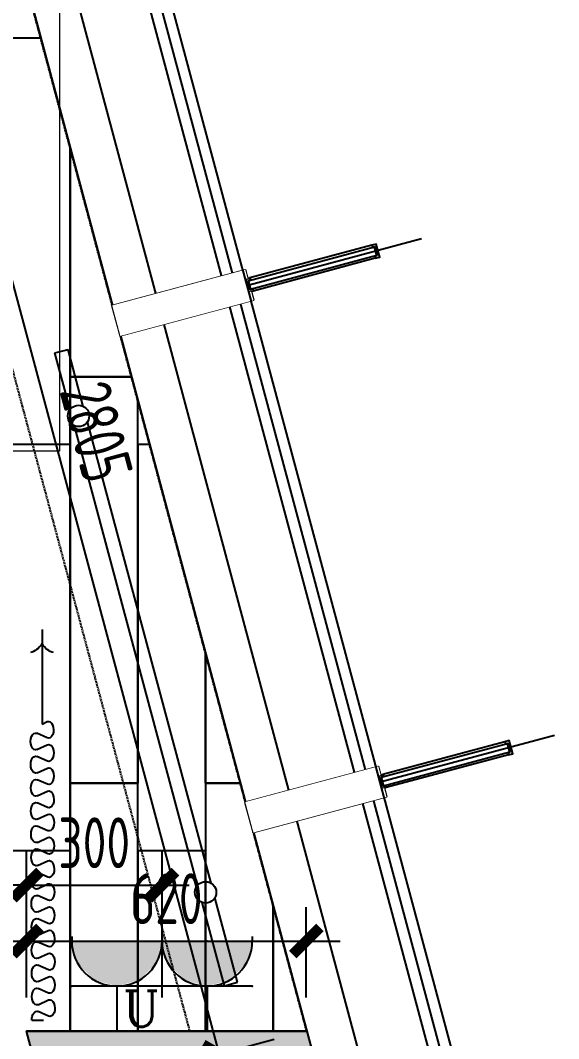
# Model space of a CAD drawing. Header units: millimetres. Extents: x 101598 to 258742, y -131098 to 15111.
# Drawn here: x 251279 to 252472, y -94146 to -91891 of the extents above; entities that cross this region are included whole.
import ezdxf
from ezdxf.enums import TextEntityAlignment as Align
from ezdxf.xclip import XClip

# ---------------------------------------------------------------- set-up
doc = ezdxf.new("R2010")
doc.units = ezdxf.units.MM
doc.header["$LTSCALE"] = 10
doc.header["$XCLIPFRAME"] = 2
doc.set_wipeout_variables(frame=1)
doc.linetypes.add('DASH', pattern=[0.35, 0.25, -0.1])
doc.linetypes.add('HIDDEN2', pattern=[0.1875, 0.125, -0.0625])
doc.layers.get('DEFPOINTS').update_dxf_attribs({"color": 251})
doc.layers.add('DIM_MODI', color=6, linetype='Continuous', plot=False)
doc.layers.add('P平-FURN1', color=3, linetype='HIDDEN2', lineweight=0)
doc.layers.add('Z-P平-FURN1', color=3, linetype='HIDDEN2', lineweight=0)
for name, color, linetype in [('Z-C天-CEIL', 1, 'Continuous'), ('Z-E平-EQUIP-动力', 3, 'Continuous'), ('Z-E平-EQUIP-动力DIM', 1, 'Continuous'), ('Z-E平-EQUIP-照明', 3, 'Continuous'), ('Z-F平-FLOOR2-HATCH', 8, 'Continuous'), ('Z-P平-CURT', 1, 'Continuous'), ('Z-P平-WALL1', 5, 'Continuous'), ('Z-P平-WALLDIM', 1, 'Continuous'), ('Z-建筑-门窗', 1, 'Continuous'), ('Z-梁图', 2, 'Continuous'), ('玻璃', 30, 'Continuous'), ('立剖面看线', 123, 'Continuous')]:
    doc.layers.add(name, color=color, linetype=linetype)
doc.styles.add('_TCH_LABEL', font='COMPLEX', dxfattribs={"bigfont": 'GBCBIG'})
doc.styles.add('MD(DimT)', font='ARCHS.SHX', dxfattribs={"width": 0.8, "bigfont": 'hza.shx'})
doc.dimstyles.new('MD-DIM_75', dxfattribs={"dimscale": 75, "dimtxt": 1.5, "dimasz": 0.8, "dimexe": 1, "dimexo": 1, "dimgap": 0.5, "dimtad": 1, "dimdec": 0, "dimzin": 0, "dimdsep": 46, "dimtxsty": 'MD(DimT)', "dimblk": 'ARCHTICK', "dimcen": 0.09, "dimdle": 1, "dimclrd": 1, "dimclre": 1, "dimclrt": 2, "dimadec": 0, "dimazin": 0, "dimtfac": 1, "dimtdec": 0, "dimtix": 1, "dimtmove": 2, "dimatfit": 3, "dimldrblk": 'ARCHTICK', "dimfxl": 8, "dimfxlon": 1, "dimtolj": 1, "dimtzin": 0, "dimarcsym": 0})

# ---------------------------------------------------------------- blocks, each defined once
blk = doc.blocks.new('TYRTYRE')
at = {"layer": 'Z-梁图', "linetype": 'DASH'}
for p, q in [((268128.1521867647, -94488.88738369217), (266547.2665269137, -88588.88088992499)), ((268386.9712318664, -94488.88805146964), (266806.0855720154, -88588.88155770245))]:
    blk.add_line(p, q, dxfattribs=at)
blk = doc.blocks.new('_ArchTick')
at = {"color": 0, "linetype": 'ByBlock', "const_width": 0.4}
blk.add_lwpolyline([(-0.5, -0.5), (0.5, 0.5)], dxfattribs=at)
blk = doc.blocks.new('*D230')
at = {"layer": 'DEFPOINTS', "color": 0, "transparency": 16777216}
for p in [(251912.8673204798, -93930.05352785796), (251292.7016343683, -94130.05350573637), (251912.8673204798, -94130.05352785796)]:
    blk.add_point(p, dxfattribs=at)
at = {"layer": 'Z-P平-WALLDIM', "color": 1, "lineweight": -2, "transparency": 16777216}
for p, q in [((251292.7016343683, -94055.05350573637), (251292.7016343683, -93855.05352785796)), ((251912.8673204798, -94055.05352785796), (251912.8673204798, -93855.05352785796)), ((251217.7016343683, -93930.05352785796), (251987.8673204798, -93930.05352785796))]:
    blk.add_line(p, q, dxfattribs=at)
at = {"layer": 'Z-P平-WALLDIM', "color": 1, "lineweight": -2, "transparency": 16777216, "xscale": 60, "yscale": 60, "zscale": 60, "rotation": 180}
blk.add_blockref('_ArchTick', (251292.7016343683, -93930.05352785796), dxfattribs=at)
at = {"layer": 'Z-P平-WALLDIM', "color": 1, "lineweight": -2, "transparency": 16777216, "xscale": 60, "yscale": 60, "zscale": 60}
blk.add_blockref('_ArchTick', (251912.8673204798, -93930.05352785796), dxfattribs=at)
at = {"layer": 'Z-P平-WALLDIM', "color": 2, "transparency": 16777216, "insert": (251602.784477424, -93836.30352785796), "char_height": 112.5, "attachment_point": 5, "style": 'MD(DimT)'}
blk.add_mtext('\\A1;620', dxfattribs=at)
blk = doc.blocks.new('*D231')
at = {"layer": 'DEFPOINTS', "color": 0, "transparency": 16777216}
for p in [(251292.7016343683, -94129.05350573637), (251099.2664605434, -94180.88426939132), (251399.884067981, -94530.06406342587)]:
    blk.add_point(p, dxfattribs=at)
at = {"layer": 'Z-P平-WALLDIM', "color": 1, "lineweight": -2, "transparency": 16777216}
for p, q in [((251226.1103101686, -94654.27228011414), (251079.8550443764, -94108.43982914645)), ((251220.2571941234, -94148.46492190336), (251026.8220202985, -94200.29568555829)), ((251327.4396277361, -94549.47547959286), (251134.2544537567, -94601.23925603626))]:
    blk.add_line(p, q, dxfattribs=at)
at = {"layer": 'Z-P平-WALLDIM', "color": 1, "lineweight": -2, "transparency": 16777216, "xscale": 60, "yscale": 60, "zscale": 60}
for p, rotation in [((251099.2664605434, -94180.88426939132), 104.999990338686), ((251206.6988940016, -94581.8278398693), 284.999990338686)]:
    blk.add_blockref('_ArchTick', p, dxfattribs=dict(at, rotation=rotation))
at = {"layer": 'Z-P平-WALLDIM', "color": 2, "transparency": 16777216, "insert": (251243.5382275786, -94357.09178442156), "char_height": 112.5, "attachment_point": 5, "rotation": 284.999990338686, "style": 'MD(DimT)'}
blk.add_mtext('\\A1;415', dxfattribs=at)
blk = doc.blocks.new('*D232')
at = {"layer": 'DEFPOINTS', "color": 0, "transparency": 16777216}
for p in [(251150.1024973491, -91429.81707579411), (250994.4609502879, -91471.52107450907), (251913.8673426156, -94129.05361046574)]:
    blk.add_point(p, dxfattribs=at)
at = {"layer": 'Z-P平-WALLDIM', "color": 1, "lineweight": -2, "transparency": 16777216}
for p, q in [((251739.8435849318, -94253.32881437251), (250975.0495341209, -91399.0766342642)), ((251077.6580571043, -91449.22849196108), (250922.0165100431, -91490.93249067606)), ((251841.4229023707, -94148.46502663272), (251647.9877285199, -94200.29579029462))]:
    blk.add_line(p, q, dxfattribs=at)
at = {"layer": 'Z-P平-WALLDIM', "color": 1, "lineweight": -2, "transparency": 16777216, "xscale": 60, "yscale": 60, "zscale": 60}
for p, rotation in [((250994.4609502879, -91471.52107450907), 104.999990338686), ((251720.4321687648, -94180.88437412764), 284.999990338686)]:
    blk.add_blockref('_ArchTick', p, dxfattribs=dict(at, rotation=rotation))
at = {"layer": 'Z-P平-WALLDIM', "color": 2, "transparency": 16777216, "insert": (251448.0021098325, -92801.93845410962), "char_height": 112.5, "attachment_point": 5, "rotation": 284.999990338686, "style": 'MD(DimT)'}
blk.add_mtext('\\A1;2805', dxfattribs=at)
blk = doc.blocks.new('插座墙身')
for p, q in [((-1.333300010660878, 2.799930022385865), (-1.333300010660878, 2.666600021321699)), ((1.333300010660878, 2.799930022385865), (1.333300010660878, 2.666600021321699)), ((-1.333300010660878, 2.666600021321699), (1.333300010660878, 2.666600021321699)), ((1.333300010660878, 1.333300010660821), (-1.333300010660878, 1.333300010660821)), ((0, 1.333300010660821), (0, 0))]:
    blk.add_line(p, q)
blk.add_arc((0, 2.666600021321699), 1.333300010660893, 180, 0)
for points in [[(1.154671680095362, 1.99995001599126), (-1.154671680095362, 1.99995001599126), (1.333300010660878, 2.666600021321699), (-1.333300010660878, 2.666600021321699)], [(0.6666500053304389, 1.51192834121656), (-0.6666500053304389, 1.51192834121656), (1.154671680095362, 1.99995001599126), (-1.154671680095362, 1.99995001599126)], [(0, 1.333300010660821), (0, 1.333300010660821), (0.6666500053304389, 1.51192834121656), (-0.6666500053304389, 1.51192834121656)]]:
    blk.add_solid(points)
at = {"layer": 'Z-E平-EQUIP-照明'}
for p in [(-1.333300010660878, 1.333300010660821), (1.333300010660878, 1.333300010660821), (0, 0)]:
    blk.add_point(p, dxfattribs=at)
at = {"layer": 'Z-E平-EQUIP-照明', "style": '_TCH_LABEL', "flags": 8}
blk.add_attdef('$TEXT$', text='', height=1.066640008528662, dxfattribs=at).set_placement((0.7260602874889628, 0.6666500053304389), align=Align.MIDDLE_CENTER)
at = {"layer": 'Z-E平-EQUIP-照明', "style": '_TCH_LABEL', "flags": 9}
blk.add_attdef('A', (0, 0), '', height=5.333200042643308e-05, dxfattribs=at)
blk = doc.blocks.new('*U134')
at = {"layer": 'Z-E平-EQUIP-动力'}
ref = blk.add_blockref('插座墙身', (3837.456876518214, 800.6465733393118), dxfattribs=dict(at, xscale=1.000025000625016, yscale=1.000025000625016, zscale=1.000025000625016))
ref.add_attrib('$TEXT$', 'U', dxfattribs={"layer": '0', "color": 2, "height": 1.066666675195541, "style": '_TCH_LABEL'}).set_placement((3838.182954957664, 801.3132400113091), align=Align.MIDDLE_CENTER)
blk = doc.blocks.new('putongersancha')
for p, q in [((-1.333300010660821, 0.1333300010738299), (-1.333300010660821, 0)), ((-1.333300010660821, 0), (1.333300010660821, 0)), ((1.333300010660821, 0.1333300010738299), (1.333300010660821, 0)), ((1.333300010660821, -1.333300010660821), (-1.333300010660821, -1.333300010660821)), ((0, -1.333300010660821), (0, -2.666600021321642))]:
    blk.add_line(p, q)
blk.add_arc((0, 0), 1.33330001066089, 180, 0)
for p in [(0, 0), (-1.333300010660821, -1.333300010660821), (1.333300010660821, -1.333300010660821)]:
    blk.add_point(p)
for points in [[(1.154671680095419, -0.6666500053304105), (-1.154671680095475, -0.6666500053304105), (1.333300010660821, 0), (-1.333300010660821, 0)], [(0.6666500053304389, -1.154671680095419), (-0.6666500053304389, -1.154671680095419), (1.154671680095419, -0.6666500053304105), (-1.154671680095475, -0.6666500053304105)], [(0, -1.333300010660821), (0, -1.333300010660821), (0.6666500053304389, -1.154671680095419), (-0.6666500053304389, -1.154671680095419)]]:
    blk.add_solid(points)
blk = doc.blocks.new('*U136')
at = {"layer": 'Z-E平-EQUIP-动力', "xscale": 1.000025000625016, "yscale": 1.000025000625016, "zscale": 1.000025000625016}
blk.add_blockref('putongersancha', (3837.456876518214, 803.3132400273007), dxfattribs=at)
blk = doc.blocks.new('*D262')
at = {"layer": 'DEFPOINTS', "color": 0, "transparency": 16777216}
for p in [(251593.1498553429, -93806.16607304093), (251292.7016343685, -94130.05350573629), (251593.1498553429, -94130.05361046563)]:
    blk.add_point(p, dxfattribs=at)
at = {"layer": 'Z-E平-EQUIP-动力DIM', "color": 1, "lineweight": -2, "transparency": 16777216}
for p, q in [((251292.7016343685, -94055.05350573629), (251292.7016343685, -93731.16607304093)), ((251593.1498553429, -94055.05361046563), (251593.1498553429, -93731.16607304093)), ((251292.7016343685, -93806.16607304093), (251232.7016343685, -93806.16607304093)), ((251292.7016343685, -93806.16607304093), (251593.1498553429, -93806.16607304093)), ((251593.1498553429, -93806.16607304093), (251653.1498553429, -93806.16607304093))]:
    blk.add_line(p, q, dxfattribs=at)
at = {"layer": 'Z-E平-EQUIP-动力DIM', "color": 1, "lineweight": -2, "transparency": 16777216, "xscale": 60, "yscale": 60, "zscale": 60}
blk.add_blockref('_ArchTick', (251292.7016343685, -93806.16607304093), dxfattribs=at)
at = {"layer": 'Z-E平-EQUIP-动力DIM', "color": 1, "lineweight": -2, "transparency": 16777216, "xscale": 60, "yscale": 60, "zscale": 60, "rotation": 180}
blk.add_blockref('_ArchTick', (251593.1498553429, -93806.16607304093), dxfattribs=at)
at = {"layer": 'Z-E平-EQUIP-动力DIM', "color": 2, "transparency": 16777216, "insert": (251442.9257448557, -93712.41607304093), "char_height": 112.5, "attachment_point": 5, "style": 'MD(DimT)'}
blk.add_mtext('\\A1;300', dxfattribs=at)
blk = doc.blocks.new('ef')
at = {"layer": 'DIM_MODI', "color": 1}
blk.add_line((14.99999923631549, -399.9999999998836), (14.9999982775189, 299.9998972488102), dxfattribs=at)
at = {"layer": '玻璃'}
blk.add_lwpolyline([(4.999999998137355, -4.999999999883585), (24.99999999348074, -4.999999999650754), (24.99999999441206, -295), (4.999999995809048, -295)], close=True, dxfattribs=at)
at = {"layer": '立剖面看线'}
for p, q in [((-1.249834895133972e-06, -289.9999999996508), (-1.245178282260895e-06, -9.999999999883585)), ((29.99999999906868, -289.9999999997672), (29.99999950034544, -9.999999999650754))]:
    blk.add_line(p, q, dxfattribs=at)
for points in [[(-1.862645149230957e-09, -4.999999999708962), (-20.00051043112762, -4.999999999708962), (-20.00099596485961, 299.9984465189627), (50.00002488901373, 299.9984465189627), (50.00051042274572, -4.999999999708962), (29.99999999348074, -4.999999999708962), (29.99999927415047, 2.91038304567337e-10), (7.174676284193993e-07, 2.91038304567337e-10), (-1.862645149230957e-09, -4.999999999708962), (1.436797901988029e-06, -4.999999999708962)], [(-1.862645149230957e-09, 2.328306436538696e-10), (29.99999999348074, 3.492459654808044e-10), (29.99999999348074, -9.99999999976717)], [(-1.862645149230957e-09, -9.999999999883585), (-1.862645149230957e-09, 1.164153218269348e-10)], [(29.99999949941412, -9.99999999976717), (24.99999875202775, -9.999999999650754), (24.99999875435606, -4.999999999650754), (4.999998753424734, -4.999999999767169), (4.99999875575304, -9.999999999883585), (-5.015172064304352e-07, -9.999999999883585)], [(4.999997751321644, -289.9999999995343), (4.999998251441866, -294.9999999998836), (24.99999825004488, -294.9999999998836), (24.99999825004488, -289.9999999998836)]]:
    blk.add_lwpolyline(points, dxfattribs=at)
blk.add_polyline3d([(4.99999949708581, -289.9999999996508, 0), (-1.250766217708588e-06, -289.9999999996508, 0), (-1.249369233846664e-06, -300.000000940985, 0), (29.99999875109643, -300.0000009407522, 0), (29.99999999813735, -289.9999999997672, 0), (24.99999999674037, -289.9999999998836, 0)], dxfattribs=at)
blk.add_wipeout([(50.00051042275267, -4.99999999969441), (29.99999999347314, -5.000538415493793), (29.99999999347313, 2.6775524020195007e-09), (7.175327761610057e-07, 2.3283064365386963e-10), (-1.841145880376642e-09, -4.999499185054447), (-20.000510430975154, -5.000047370456741), (-20.00099596859295, 300.0000000002474), (50.0000248850039, 300.0001657959074)]).dxf.layer = '立剖面看线'
blk = doc.blocks.new('床1500')
at = {"layer": 'P平-FURN1', "color": 8, "linetype": 'HIDDEN2'}
blk.add_lwpolyline([(-749.9997072908882, -1465.240248928195), (-1012.995700727435, -1465.240301466546), (-1012.995500070087, -2469.688733413524), (1012.996486812248, -2469.688328683784), (1012.996286154899, -1465.239896736748), (750.0002927090827, -1465.239949275157)], dxfattribs=at)
blk = doc.blocks.new('A$C076F60D2')
at = {"color": 8}
blk.add_line((600, -150), (599.9999999999418, 1.455191522836685e-11), dxfattribs=at)
for points in [[(0, -900), (150, -900), (150, 0), (0, 0)], [(300, -900), (450, -900), (450, 0), (300, 0)]]:
    blk.add_lwpolyline(points, close=True, dxfattribs=at)
for points in [[(300, -900), (300, -150), (150, -150), (150, -900)], [(600, -900), (600, -150), (450, -150), (450, -900)]]:
    blk.add_lwpolyline(points, dxfattribs=at)
blk = doc.blocks.new('A$C57FE0F12')
at = {"color": 8}
for p, q in [((7330.4142754965, 3500.001734639882), (7180.414275496485, 3500.001734639824)), ((8230.4142754965, 3500.00173463994), (8080.414275496485, 3500.001734639882))]:
    blk.add_line(p, q, dxfattribs=at)
for points in [[(8980.4142754965, 4100.001734639882), (8230.4142754965, 4100.001734639882), (8230.4142754965, 3950.001734639882), (8980.4142754965, 3950.001734639882)], [(8080.4142754965, 3800.001734639824), (7330.4142754965, 3800.001734639824), (7330.4142754965, 3650.001734639824), (8080.4142754965, 3650.001734639824)], [(8980.4142754965, 3800.001734639882), (8230.4142754965, 3800.001734639882), (8230.4142754965, 3650.001734639882), (8980.4142754965, 3650.001734639882)], [(7180.4142754965, 3500.001734640071), (6430.4142754965, 3500.001734640071), (6430.4142754965, 3350.001734640071), (7180.4142754965, 3350.001734640071)], [(8080.4142754965, 3500.001734639882), (7330.4142754965, 3500.001734639882), (7330.4142754965, 3350.001734639882), (8080.4142754965, 3350.001734639882)], [(8980.4142754965, 3500.00173463994), (8230.4142754965, 3500.00173463994), (8230.4142754965, 3350.00173463994), (8980.4142754965, 3350.00173463994)]]:
    blk.add_lwpolyline(points, dxfattribs=at)
for points in [[(8080.4142754965, 3800.001734639824), (8080.4142754965, 3950.001734639824), (7180.4142754965, 3950.001734639824), (7180.4142754965, 3800.001734639824)], [(8980.4142754965, 3800.001734639882), (8980.4142754965, 3950.001734639882), (8080.4142754965, 3950.001734639882), (8080.4142754965, 3800.001734639882)], [(7180.4142754965, 3500.001734640071), (7180.4142754965, 3650.001734640071), (6280.4142754965, 3650.001734640071), (6280.4142754965, 3500.001734640071)], [(8080.4142754965, 3500.001734639824), (8080.4142754965, 3650.001734639824), (7180.4142754965, 3650.001734639824), (7180.4142754965, 3500.001734639824)], [(8980.4142754965, 3500.001734639882), (8980.4142754965, 3650.001734639882), (8080.4142754965, 3650.001734639882), (8080.4142754965, 3500.001734639882)]]:
    blk.add_lwpolyline(points, close=True, dxfattribs=at)
at = {"rotation": 90}
for p in [(6280.4142754965, 3500.001734640071), (7180.4142754965, 3500.001734639824), (8080.4142754965, 3500.001734639882), (6280.4142754965, 2900.001734640071), (7180.4142754965, 2900.001734639882), (8080.4142754965, 2900.00173463994)]:
    blk.add_blockref('A$C076F60D2', p, dxfattribs=at)
blk = doc.blocks.new('dsgfes')
at = {"layer": 'Z-P平-CURT'}
for p, q in [((282911.9709369874, -114466.0719761399, -5.445335266762619e-09), (282911.9709369867, -114675.0793572822, -5.445335266763166e-09)), ((282911.9709369867, -114675.0793572822, -5.445335266763166e-09), (282923.4656790538, -114669.8466676367, -5.4453352577223e-09)), ((282923.6366543061, -114705.8889651039, -5.445335257587919e-09), (282900.5489169956, -114695.6421641246, -5.445335275746874e-09)), ((282900.7198922478, -114731.6844615915, -5.445335275612493e-09), (282923.7093763815, -114721.2190823004, -5.445335257530762e-09)), ((282923.8803516335, -114757.261379767, -5.44533525739638e-09), (282900.7926143231, -114747.0145787885, -5.445335275555336e-09)), ((282900.9635895748, -114783.056876255, -5.445335275420955e-09), (282923.9530737086, -114772.5914969637, -5.445335257339223e-09)), ((282924.1240489606, -114808.6337944307, -5.445335257204842e-09), (282901.03631165, -114798.3869934519, -5.445335275363797e-09)), ((282901.2072869025, -114834.4292909187, -5.445335275229416e-09), (282924.1967710356, -114823.9639116272, -5.445335257147684e-09)), ((282924.3677462877, -114860.0062090941, -5.445335257013302e-09), (282901.2800089768, -114849.7594081152, -5.445335275172259e-09)), ((282901.4509842292, -114885.801705582, -5.445335275037877e-09), (282924.4404683624, -114875.3363262909, -5.445335256956145e-09)), ((282924.6114436155, -114911.3786237576, -5.445335256821764e-09), (282901.5237063038, -114901.1318227787, -5.44533527498072e-09)), ((282901.6946815569, -114937.1741202457, -5.445335274846339e-09), (282924.6841656901, -114926.7087409547, -5.445335256764606e-09)), ((282924.855140942, -114962.7510384211, -5.445335256630225e-09), (282901.7674036314, -114952.5042374422, -5.445335274789181e-09)), ((282901.9383788832, -114988.5465349092, -5.4453352746548e-09), (282924.927863017, -114978.0811556178, -5.445335256573068e-09)), ((282925.0988382695, -115014.1234530849, -5.445335256438686e-09), (282902.0111009585, -115003.876652106, -5.445335274597643e-09)), ((282902.1820762109, -115039.9189495724, -5.445335274463261e-09), (282925.1715603439, -115029.4535702814, -5.445335256381529e-09)), ((282925.3425355961, -115065.4958677483, -5.445335256247148e-09), (282902.2547982859, -115055.2490667696, -5.445335274406103e-09)), ((282902.4257735377, -115091.2913642363, -5.445335274271722e-09), (282925.4152576713, -115080.8259849448, -5.445335256189991e-09)), ((282925.5862329233, -115116.8682824119, -5.445335256055609e-09), (282902.4984956129, -115106.6214814331, -5.445335274214565e-09)), ((282902.669470865, -115142.6637788998, -5.445335274080183e-09), (282925.6589549982, -115132.1983996085, -5.445335255998452e-09)), ((282925.8299302505, -115168.2406970751, -5.445335255864071e-09), (282902.7421929396, -115157.9938960963, -5.445335274023026e-09)), ((282902.9131681921, -115194.0361935633, -5.445335273888645e-09), (282925.9026523252, -115183.570814272, -5.445335255806913e-09)), ((282926.0736275779, -115219.613111739, -5.445335255672532e-09), (282902.9858902666, -115209.3663107601, -5.445335273831487e-09)), ((282903.156865519, -115245.4086082269, -5.445335273697106e-09), (282926.1463496529, -115234.9432289358, -5.445335255615375e-09)), ((282926.3173249048, -115270.9855264023, -5.445335255480993e-09), (282903.229587594, -115260.7387254235, -5.445335273639949e-09)), ((282903.4005628467, -115296.7810228905, -5.445335273505567e-09), (282926.3900469793, -115286.3156435992, -5.445335255423836e-09)), ((282926.5610222317, -115322.3579410663, -5.445335255289455e-09), (282903.473284921, -115312.1111400871, -5.44533527344841e-09)), ((282889.5825863632, -115331.268870923, -5.445335284373782e-09), (282915.0831549362, -115331.1479028813, -5.445335264317057e-09))]:
    blk.add_line(p, q, dxfattribs=at)
at = {"layer": 'Z-P平-CURT', "extrusion": (7.865206607334106e-19, 2.61427205114877e-24, -0.9999999999999998)}
blk.add_ellipse((282881.9554109958, -114443.1493740427, -5.445335290370391e-09), major_axis=(-0.1790138676873191, -73.65948666054246), ratio=0.5960914840669986, start_param=-0.7544229919566754, end_param=-0.1042769315381442, dxfattribs=at)
at = {"layer": 'Z-P平-CURT', "extrusion": (7.86520660733398e-19, 2.614272051202936e-24, -0.9999999999999998)}
blk.add_ellipse((282942.0975248748, -114443.295536783, -5.445335243067376e-09), major_axis=(-0.1790138676108669, -73.6594866605135), ratio=0.5960914840673477, start_param=0.1038575614826631, end_param=0.7544229919535539, dxfattribs=at)
at = {"layer": 'Z-P平-CURT', "extrusion": (7.865206607334122e-19, 2.61427205102539e-24, -1)}
blk.add_ellipse((282926.4295447752, -114687.8541620956, -5.445335255391205e-09), major_axis=(0.08850330273657596, -18.65686602735872), ratio=0.5960914840651294, start_param=2.87979326576607, end_param=6.544984694951665, dxfattribs=at)
at = {"layer": 'Z-P平-CURT', "extrusion": (7.865206607334122e-19, 2.614272051026894e-24, -1)}
for centre, start_param, end_param in [((282897.7560265275, -114713.6769671328, -5.445335277943587e-09), -0.2617993878237233, 3.403392041361871), ((282898.2434211815, -114816.4217964598, -5.44533527756051e-09), -0.2617993878237233, 3.403392041361871), ((282899.4619078166, -115073.2838697774, -5.445335276602817e-09), -0.2617993878237233, 3.403392041361871), ((282929.3539127003, -115304.3231380581, -5.445335253092742e-09), 2.87979326576607, 6.544984694951665)]:
    blk.add_ellipse(centre, major_axis=(0.08850330273657596, -18.65686602735872), ratio=0.5960914840651294, start_param=start_param, end_param=end_param, dxfattribs=at)
at = {"layer": 'Z-P平-CURT', "extrusion": (7.865206607334095e-19, 2.614272051184881e-24, -1)}
blk.add_ellipse((282926.6732421021, -114739.2265767593, -5.445335255199667e-09), major_axis=(0.08850330375307258, -18.65686602729964), ratio=0.596091484066922, start_param=2.879793265857624, end_param=6.544984695021286, dxfattribs=at)
at = {"layer": 'Z-P平-CURT', "extrusion": (7.865206607334103e-19, 2.614272051090841e-24, -0.9999999999999999)}
blk.add_ellipse((282897.9997238544, -114765.0493817962, -5.445335277752049e-09), major_axis=(0.08850330315277649, -18.65686602723596), ratio=0.5960914840689883, start_param=-0.2617993877862479, end_param=3.403392041399245, dxfattribs=at)
at = {"layer": 'Z-P平-CURT', "extrusion": (7.865206607334122e-19, 2.614272051026142e-24, -1)}
for centre, start_param, end_param in [((282926.9169394294, -114790.5989914229, -5.445335255008128e-09), 2.87979326576607, 6.544984694951665), ((282927.1606367568, -114841.9714060862, -5.445335254816589e-09), 2.87979326576607, 6.544984694951665), ((282927.6480314106, -114944.7162354135, -5.445335254433512e-09), 2.87979326576607, 6.544984694951665), ((282898.9745131626, -114970.5390404501, -5.445335276985894e-09), -0.2617993878237233, 3.403392041361871), ((282928.379123392, -115098.8334794036, -5.445335253858896e-09), 2.87979326576607, 6.544984694951665), ((282928.8665180461, -115201.5783087311, -5.445335253475819e-09), 2.87979326576607, 6.544984694951665)]:
    blk.add_ellipse(centre, major_axis=(0.08850330273657596, -18.65686602735872), ratio=0.5960914840651294, start_param=start_param, end_param=end_param, dxfattribs=at)
at = {"layer": 'Z-P平-CURT', "extrusion": (7.865206607334107e-19, 2.614272051004325e-24, -0.9999999999999999)}
blk.add_ellipse((282898.4871185083, -114867.7942111234, -5.445335277368972e-09), major_axis=(0.08850330334208903, -18.65686602731787), ratio=0.5960914840538637, start_param=-0.2617993877965437, end_param=3.403392041421842, dxfattribs=at)
at = {"layer": 'Z-P平-CURT', "extrusion": (7.865206607334103e-19, 2.614272051092346e-24, -0.9999999999999999)}
for centre, start_param, end_param in [((282927.4043340833, -114893.3438207498, -5.445335254625051e-09), 2.879793265803545, 6.544984694989038), ((282900.1929997985, -115227.4011137679, -5.445335276028201e-09), -0.2617993877862479, 3.403392041399245)]:
    blk.add_ellipse(centre, major_axis=(0.08850330315277649, -18.65686602723596), ratio=0.5960914840689883, start_param=start_param, end_param=end_param, dxfattribs=at)
at = {"layer": 'Z-P平-CURT', "extrusion": (7.865206607334092e-19, 2.614272051108144e-24, -1)}
blk.add_ellipse((282898.7308158356, -114919.1666257866, -5.445335277177433e-09), major_axis=(0.0885033035683511, -18.65686602735414), ratio=0.5960914840652093, start_param=-0.2617993877488016, end_param=3.403392041436535, dxfattribs=at)
at = {"layer": 'Z-P平-CURT', "extrusion": (7.86520660733408e-19, 2.614272051164568e-24, -1)}
blk.add_ellipse((282927.8917287372, -114996.0886500766, -5.445335254241974e-09), major_axis=(0.08850330292129303, -18.65686602730438), ratio=0.5960914840667785, start_param=2.879793265782674, end_param=6.544984694946651, dxfattribs=at)
at = {"layer": 'Z-P平-CURT', "extrusion": (7.865206607334095e-19, 2.614272051073538e-24, -1)}
blk.add_ellipse((282899.2182104897, -115021.9114551137, -5.445335276794356e-09), major_axis=(0.08850330334195906, -18.65686602728982), ratio=0.5960914840672392, start_param=-0.2617993877909339, end_param=3.403392041416232, dxfattribs=at)
at = {"layer": 'Z-P平-CURT', "extrusion": (7.865206607334103e-19, 2.614272051091593e-24, -0.9999999999999999)}
for centre, start_param, end_param in [((282928.135426065, -115047.4610647403, -5.445335254050435e-09), 2.879793265803545, 6.544984694989038), ((282899.7056051446, -115124.6562844409, -5.445335276411278e-09), -0.2617993877862479, 3.403392041399245)]:
    blk.add_ellipse(centre, major_axis=(0.08850330315277649, -18.65686602723596), ratio=0.5960914840689883, start_param=start_param, end_param=end_param, dxfattribs=at)
at = {"layer": 'Z-P平-CURT', "extrusion": (7.865206607334096e-19, 2.614272050998306e-24, -0.9999999999999999)}
blk.add_ellipse((282928.6228207195, -115150.2058940677, -5.445335253667358e-09), major_axis=(0.08850330334208903, -18.65686602731787), ratio=0.5960914840538637, start_param=2.879793265793248, end_param=6.544984695011635, dxfattribs=at)
at = {"layer": 'Z-P平-CURT', "extrusion": (7.865206607334101e-19, 2.614272050996049e-24, -1)}
blk.add_ellipse((282899.9493024709, -115176.0286991047, -5.44533527621974e-09), major_axis=(0.08850330292116244, -18.6568660272762), ratio=0.5960914840802174, start_param=-0.261799387801481, end_param=3.403392041351221, dxfattribs=at)
at = {"layer": 'Z-P平-CURT', "extrusion": (7.86520660733409e-19, 2.614272051081061e-24, -0.9999999999999999)}
blk.add_ellipse((282929.1102153738, -115252.9507233947, -5.44533525328428e-09), major_axis=(0.08850330315277694, -18.65686602723583), ratio=0.5960914840690519, start_param=2.879793265803571, end_param=6.544984694989012, dxfattribs=at)
at = {"layer": 'Z-P平-CURT', "extrusion": (7.865206607334086e-19, 2.614272050970471e-24, -1)}
blk.add_ellipse((282900.4366971253, -115278.7735284311, -5.445335275836662e-09), major_axis=(0.08850330356834549, -18.65686602735427), ratio=0.5960914840651458, start_param=-0.2617993877488287, end_param=3.403392041436562, dxfattribs=at)
at = {"layer": 'Z-P平-CURT', "extrusion": (7.86520660733409e-19, 2.614272051085575e-24, -1)}
blk.add_ellipse((282900.6803944529, -115330.1459430952, -5.445335275645124e-09), major_axis=(0.08850330303139398, -18.6568660274608), ratio=0.5960914840537334, start_param=1.513399414178171, end_param=3.403392041391974, dxfattribs=at)

msp = doc.modelspace()

# ---------------------------------------------------------------- hatches: boundary and pattern name
at = {"layer": 'Z-P平-WALL1'}
h = msp.add_hatch(color=252, dxfattribs=at)
h.dxf.hatch_style = 1
h.paths.add_polyline_path([(251399.8812380556, -94530.05350199144), (251292.7016285234, -94130.05348392081), (251913.8673367696, -94130.05358865016), (252021.0469463018, -94530.05360672055)])

# ---------------------------------------------------------------- linework, layer by layer
at = {"layer": 'Z-C天-CEIL', "linetype": 'DASH'}
msp.add_line((251655.0479444191, -94130.05069228257, 0.05098151147079697), (250931.748389279, -91430.6575017145, 0.002694042299514386), dxfattribs=at)
at = {"layer": 'Z-C天-CEIL', "color": 2}
for p, q in [((251389.4247967284, -92752.36002611453, 0.02679999348640291), (251355.8992072177, -92627.24070675127, 0.02456182555384839)), ((251418.7005796851, -92745.70763741666, 0.02681988838784514), (251384.8769838053, -92619.47614211211, 0.02456182555384913)), ((251671.8996288468, -93806.57142844227, 0.04565800971308036), (251399.2125153535, -92788.88832316695, 0.02745342145827487)), ((251701.7005808853, -93801.87899925644, 0.04571296489579067), (251427.892285572, -92780.01158258642, 0.02743352655683279)), ((251731.5575793374, -94029.21813708925, 0.04964077373480334), (251682.1357010878, -93844.77300551956, 0.04634136976668766)), ((251760.5353559251, -94021.4535724501, 0.04964077373480431), (251710.2903022246, -93833.93630542698, 0.04628641458397721))]:
    msp.add_line(p, q, dxfattribs=at)
for points, elevation in [([(251355.8992072176, -92627.24070675128), (251384.8769838054, -92619.47614211211)], 0.02456182555384927), ([(251731.5575793374, -94029.21813708925), (251760.5353559252, -94021.45357245007)], 0.04964077373480347)]:
    msp.add_lwpolyline(points, dxfattribs=dict(at, elevation=elevation))
for centre in [(251408.1279035466, -92766.92400135269, 0.07132094019675193), (251689.6443951562, -93822.28889795928, 0.0901995904383715)]:
    msp.add_circle(centre, 23.70475858122859, dxfattribs=at)
at = {"layer": 'Z-P平-WALL1'}
msp.add_lwpolyline([(251399.8812380556, -94530.05350199144), (251292.7016285234, -94130.05348392081), (251913.8673367696, -94130.05358865016), (252021.0469463018, -94530.05360672055)], close=True, dxfattribs=at)
at = {"layer": 'Z-建筑-门窗'}
for points in [[(250279.3783819096, -88030.05365082904), (252021.0469404573, -94530.0535849052), (243845.8996213917, -94530.05220656711)], [(243845.8996213914, -94630.04823910011), (252151.364843054, -94630.04823915951), (250416.6312932084, -88155.93012737259), (250609.8164671936, -88104.16635092322)]]:
    msp.add_lwpolyline(points, dxfattribs=at)
at = {"layer": 'Z-建筑-门窗', "color": 8}
for points in [[(250564.0761391152, -88030.05365082904), (252379.4306985394, -94805.05366944292), (243845.899621391, -94805.05223068109)], [(250538.1942357742, -88030.05365082898), (252346.8500684333, -94780.05366394974), (243845.8996213911, -94780.05223068103)]]:
    msp.add_lwpolyline(points, dxfattribs=at)

# ---------------------------------------------------------------- block references
at = {"layer": 'Z-E平-EQUIP-动力', "xscale": 75, "yscale": 75, "zscale": 75}
for name, p in [('*U134', (-36316.11547343718, -154178.5464843792)), ('*U136', (-36116.11588272359, -154178.5464843792))]:
    msp.add_blockref(name, p, dxfattribs=at)
at = {"layer": 'Z-P平-CURT'}
msp.add_blockref('dsgfes', (-31584.68172031845, 21225.72705677728, 5.445335264317057e-09), dxfattribs=at)
at = {"layer": 'Z-P平-FURN1', "color": 8}
ref = msp.add_blockref('床1500', (250352.8676367667, -94310.05314978845), dxfattribs=dict(at, xscale=-1, rotation=180))
XClip(ref).set_block_clipping_path([(-892.0519173674984, -1176.2788227136916), (-1124.8346497763996, -1176.2788227136916), (-1101.7438803678378, -2643.844196712598), (1000.3753907592036, -2643.844196712598), (1104.565667843097, -2252.725462423303), (1062.780835384212, -1338.4769897193037), (750.000272493402, -1364.0450494783), (771.0156604083022, 0.015941318197292276), (-1236.9999999967986, 0.01634245680179447), (-1252.3635796612361, 2.3520507966168225e-05), (-1252.3635796612361, -517.7771941590909), (-892.0519173674984, -517.7771941590909)])
at = {"layer": 'Z-梁图', "linetype": 'DASH'}
msp.add_blockref('TYRTYRE', (-16473.10292465647, 358.8332015288906), dxfattribs=at)

# ---------------------------------------------------------------- dimensions: what is measured, and where the dimension line sits
at = {"layer": 'Z-E平-EQUIP-动力DIM'}
dim = msp.add_linear_dim(base=(251593.1498553429, -93806.16607304093), p1=(251292.7016343685, -94130.05350573629), p2=(251593.1498553429, -94130.05361046563), angle=180, dimstyle='MD-DIM_75', dxfattribs=at)
dim.commit()
dim.dimension.update_dxf_attribs({"geometry": '*D262', "text_midpoint": (251442.9257448557, -93712.41607304093)})
at = {"layer": 'Z-P平-WALLDIM'}
for base, p1, p2, picture, middle in [((250994.4609502879, -91471.52107450907), (251913.8673426156, -94129.05361046572), (251150.1024973492, -91429.8170757941), '*D232', (251448.0021098325, -92801.93845410962)), ((251099.2664605434, -94180.88426939132), (251399.884067981, -94530.06406342586), (251292.7016343683, -94129.05350573637), '*D231', (251243.5382275786, -94357.09178442156))]:
    dim = msp.add_linear_dim(base=base, p1=p1, p2=p2, angle=104.999990338686, dimstyle='MD-DIM_75', dxfattribs=at)
    dim.commit()
    dim.dimension.update_dxf_attribs({"geometry": picture, "text_midpoint": middle})
dim = msp.add_linear_dim(base=(251912.8673204798, -93930.05352785796), p1=(251292.7016343683, -94130.05350573637), p2=(251912.8673204798, -94130.05352785796), dimstyle='MD-DIM_75', dxfattribs=at)
dim.commit()
dim.dimension.update_dxf_attribs({"geometry": '*D230', "text_midpoint": (251602.784477424, -93836.30352785796)})

# ---------------------------------------------------------------- next in the draw order: block references
at = {"layer": '立剖面看线', "rotation": 104.9999903399014}
for p in [(251785.6779623421, -92492.7806752456), (252080.4218202205, -93592.78046990989)]:
    msp.add_blockref('ef', p, dxfattribs=at)

# ---------------------------------------------------------------- next in the draw order: linework, layer by layer
at = {"layer": 'Z-建筑-门窗'}
msp.add_line((252412.0113226264, -94830.05365082907), (250589.9580428384, -88030.05365082901), dxfattribs=at)

# ---------------------------------------------------------------- next in the draw order: block references
at = {"layer": 'Z-F平-FLOOR2-HATCH'}
ref = msp.add_blockref('A$C57FE0F12', (247889.4800860666, -85499.64231826896), dxfattribs=dict(at, rotation=270))
XClip(ref).set_block_clipping_path([(9030.4190383542, 499.999652890634), (6530.411332581876, 499.9996528936317), (6530.411332581876, 199.99965289235115), (5530.4142754965, 199.99965289363172), (5530.41427549941, 2215.985491904139), (5930.411118942895, 2215.693172566942), (5931.204317308235, 3301.07071021953), (8630.411270381199, 4024.387250703032), (8630.41116565185, 3403.2215424568567), (9030.411183722477, 3510.4011519890337)])

doc.saveas('drawing.dxf')
